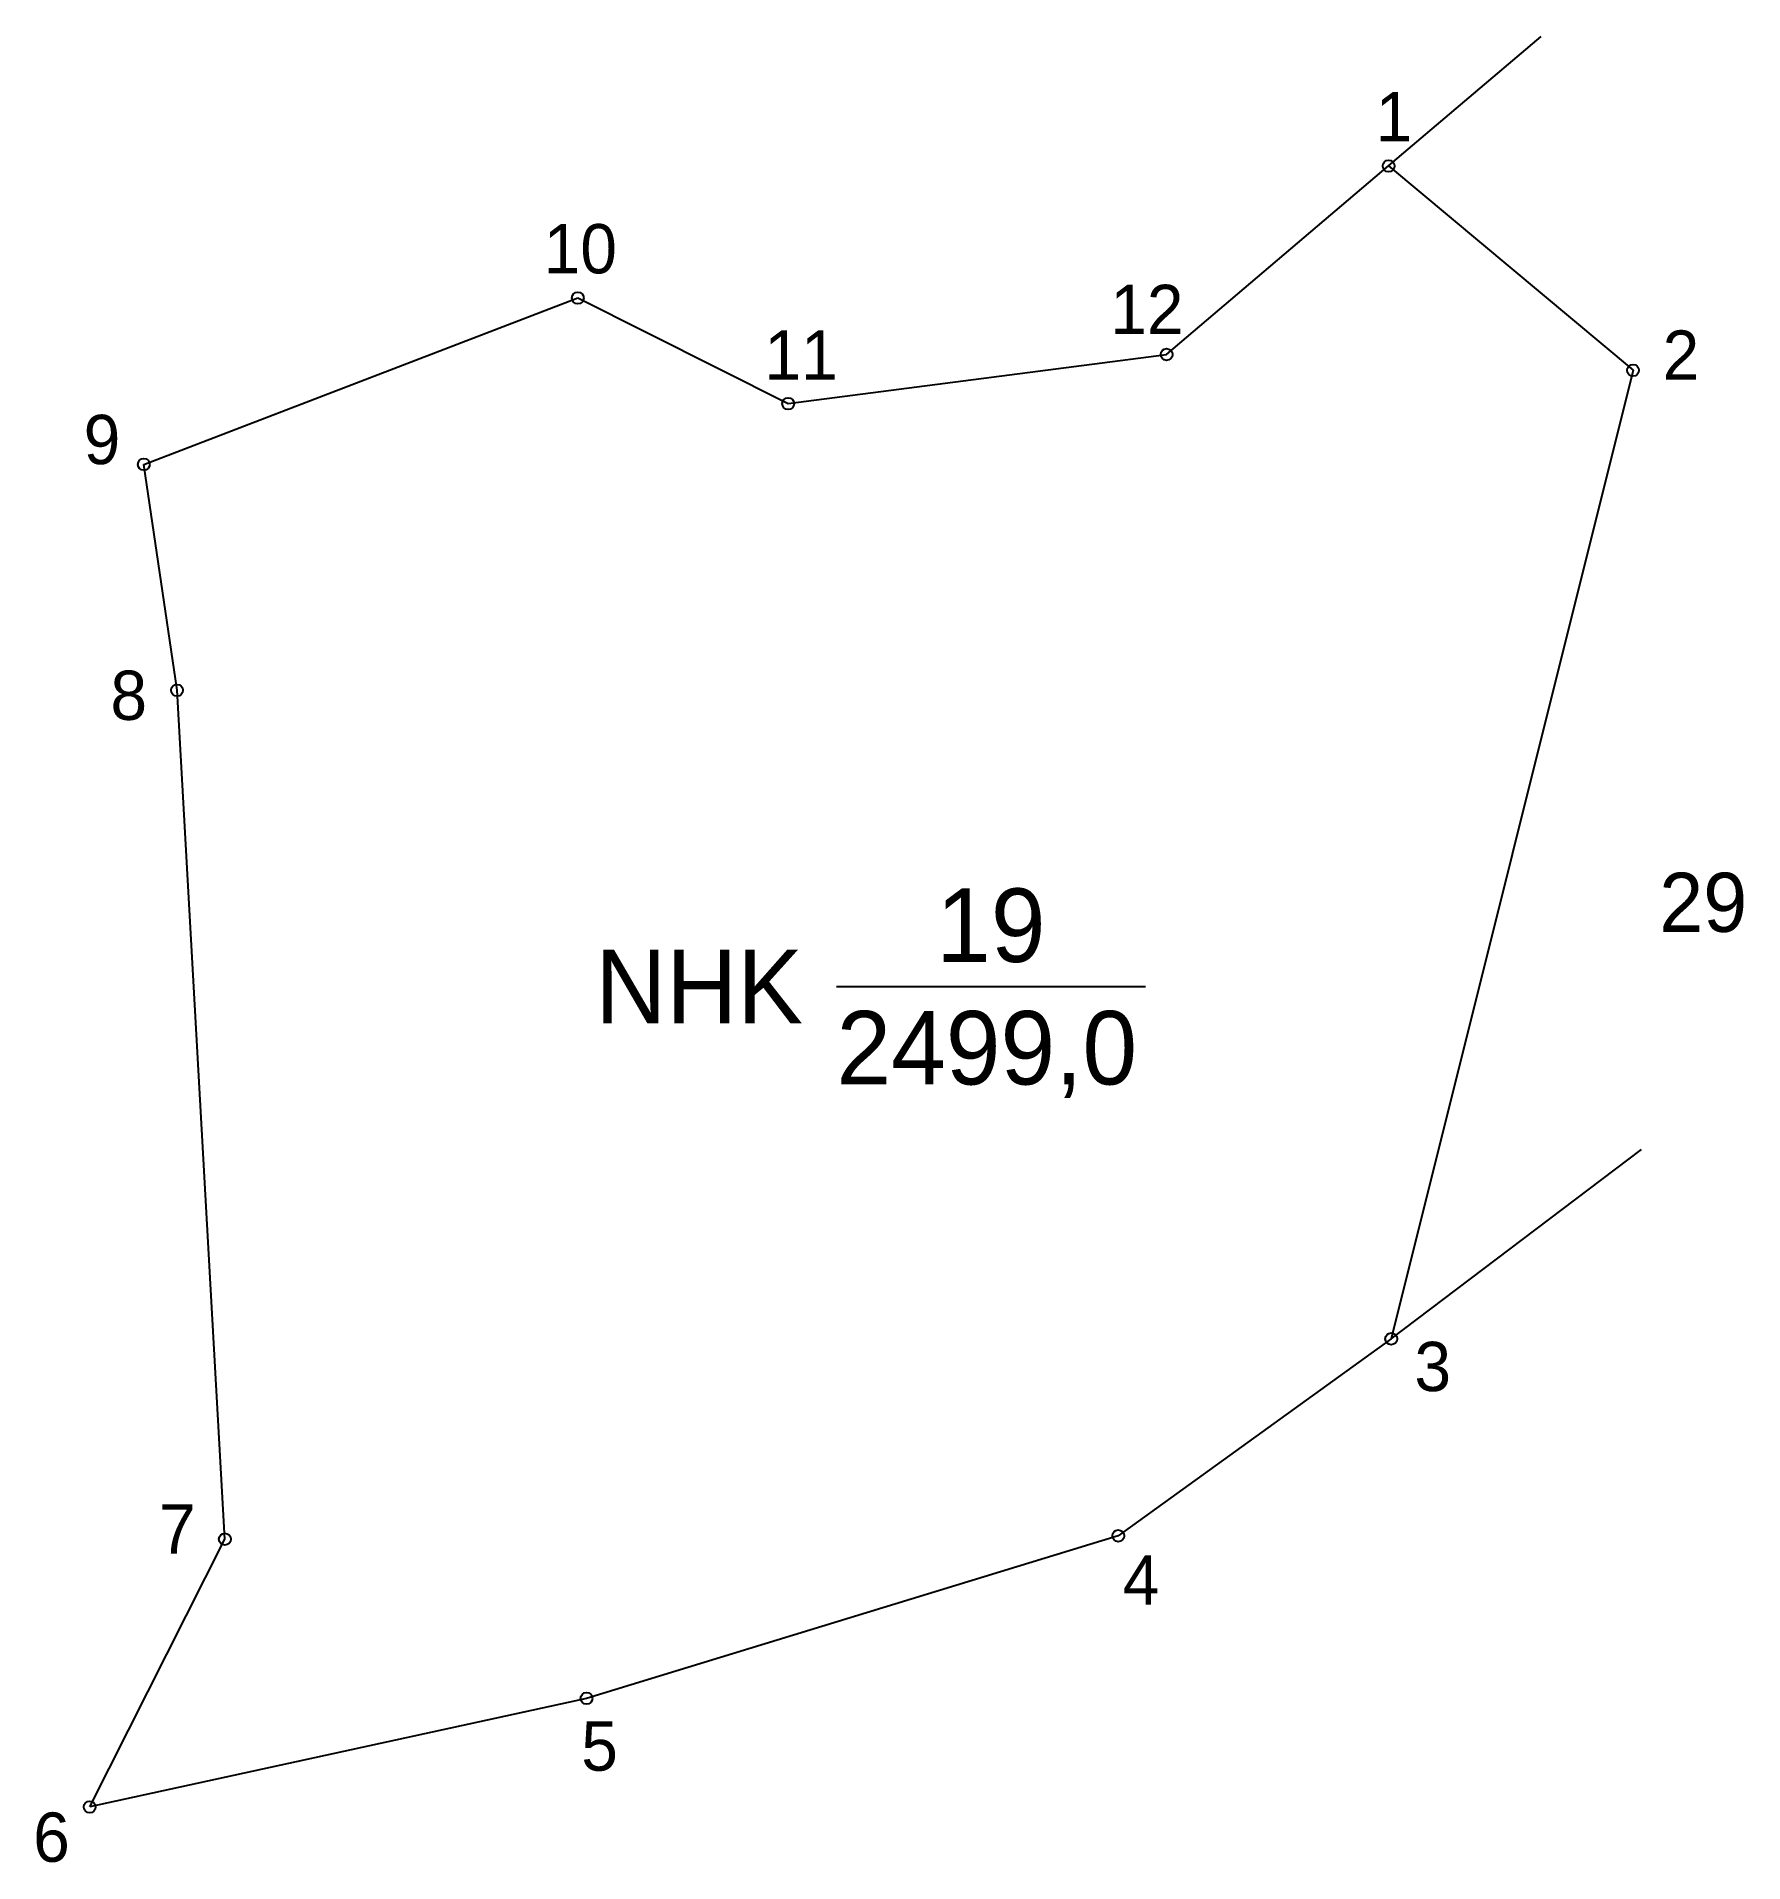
# Model space of a CAD drawing. Extents: x 545459.7 to 545525.7, y 1819901.6 to 1819972.3.
import ezdxf

# ---------------------------------------------------------------- set-up
doc = ezdxf.new("R2010")
doc.units = 0
for name, color, linetype in [('CanhThua', 7, 'Continuous'), ('MocDinhThua', 7, 'Continuous'), ('NhanDiaChinhThua', 7, 'Continuous'), ('NhanTuCan', 7, 'Continuous'), ('RauThua', 7, 'Continuous'), ('SoHieuDinhThua', 7, 'Continuous')]:
    doc.layers.add(name, color=color, linetype=linetype)

msp = doc.modelspace()

# ---------------------------------------------------------------- linework, layer by layer
at = {"layer": 'CanhThua'}
for p, q in [((545503.42, 1819959.96), (545512.008, 1819967.252)), ((545512.008, 1819967.252), (545521.465, 1819959.347)), ((545463.854, 1819955.709), (545480.644, 1819962.147)), ((545480.644, 1819962.147), (545488.78, 1819958.06)), ((545488.78, 1819958.06), (545503.42, 1819959.96)), ((545521.465, 1819959.347), (545512.11, 1819921.88)), ((545465.14, 1819946.97), (545463.854, 1819955.709)), ((545466.99, 1819914.13), (545465.14, 1819946.97)), ((545512.11, 1819921.88), (545501.55, 1819914.26)), ((545461.76, 1819903.77), (545466.99, 1819914.13)), ((545501.55, 1819914.26), (545480.98, 1819907.97)), ((545480.98, 1819907.97), (545461.76, 1819903.77))]:
    msp.add_line(p, q, dxfattribs=at)
at = {"layer": 'MocDinhThua'}
for centre in [(545512.008, 1819967.252), (545480.644, 1819962.147), (545503.42, 1819959.96), (545521.465, 1819959.347), (545488.78, 1819958.06), (545463.854, 1819955.709), (545465.14, 1819946.97), (545512.11, 1819921.88), (545501.55, 1819914.26), (545466.99, 1819914.13), (545480.98, 1819907.97), (545461.76, 1819903.77)]:
    msp.add_circle(centre, 0.229, dxfattribs=at)
at = {"layer": 'NhanDiaChinhThua'}
msp.add_line((545490.65, 1819935.51), (545502.606, 1819935.51), dxfattribs=at)
at = {"layer": 'RauThua'}
for p, q in [((545512.008, 1819967.252), (545517.906, 1819972.26)), ((545512.11, 1819921.88), (545521.797, 1819929.199))]:
    msp.add_line(p, q, dxfattribs=at)

# ---------------------------------------------------------------- texts
at = {"layer": 'NhanDiaChinhThua'}
for s, p in [('19', (545494.507, 1819936.458)), ('NHK', (545481.322, 1819934.088)), ('2499,0', (545490.651, 1819931.719))]:
    msp.add_text(s, height=2.8433, dxfattribs=at).set_placement(p)
at = {"layer": 'NhanTuCan'}
msp.add_text('29', height=2.2875, dxfattribs=at).set_placement((545522.479, 1819937.623))
at = {"layer": 'SoHieuDinhThua'}
for s, height, p in [('1', 1.906, (545511.505, 1819968.205)), ('10', 1.9063, (545479.322, 1819963.098)), ('12', 1.9063, (545501.239, 1819960.75)), ('11', 1.9063, (545487.863, 1819958.986)), ('2', 1.906, (545522.608, 1819958.984)), ('9', 1.906, (545461.527, 1819955.718)), ('8', 1.906, (545462.562, 1819945.824)), ('3', 1.906, (545513.008, 1819919.858)), ('7', 1.906, (545464.444, 1819913.566)), ('4', 1.906, (545501.722, 1819911.6)), ('5', 1.906, (545480.775, 1819905.173)), ('6', 1.906, (545459.573, 1819901.649))]:
    msp.add_text(s, height=height, dxfattribs=at).set_placement(p)

doc.saveas('drawing.dxf')
